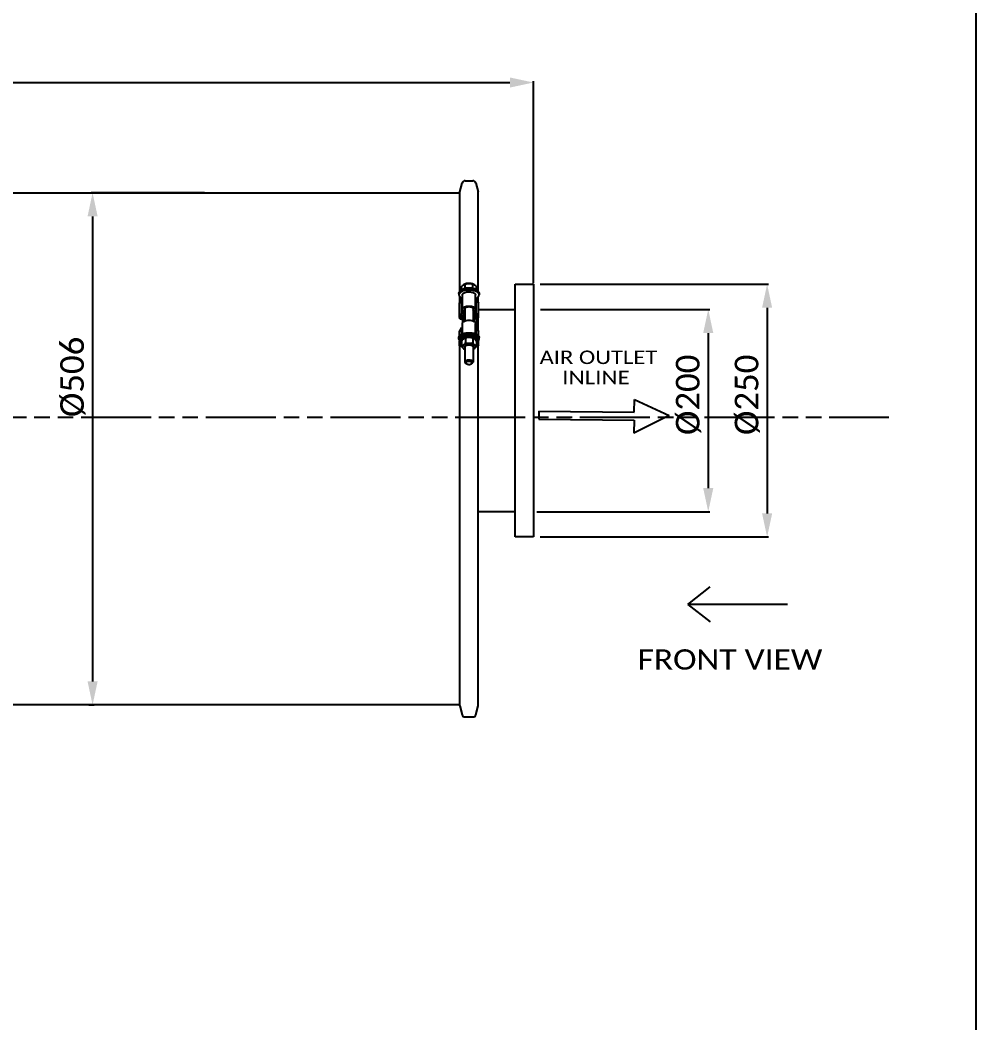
# Model space of a CAD drawing. Header units: millimetres. Extents: x 374 to 5899, y -2909 to 2000.
# Drawn here: x 4955 to 5899, y -1047 to -56 of the extents above; entities that cross this region are included whole.
import ezdxf
from ezdxf.enums import TextEntityAlignment as Align

# ---------------------------------------------------------------- set-up
doc = ezdxf.new("R2010")
doc.units = ezdxf.units.MM
doc.header["$LTSCALE"] = 154
doc.header["$PDMODE"] = 3
doc.header["$PDSIZE"] = 8
doc.linetypes.add('CENTER', pattern=[0.6, 0.375, -0.075, 0.075, -0.075])
doc.linetypes.add('PHANTOM', pattern=[0.8, 0.45, -0.05, 0.1, -0.05, 0.1, -0.05])
doc.layers.get('0').update_dxf_attribs({"linetype": 'CONTINUOUS'})
doc.layers.get('Defpoints').update_dxf_attribs({"linetype": 'CONTINUOUS'})
for name, color, linetype in [('00_BUW_DATUM', 7, 'CONTINUOUS'), ('02___PRT_ALL_AXES', 7, 'CONTINUOUS'), ('DEFAULT_1', 7, 'CENTER'), ('DEFAULT_3', 7, 'PHANTOM')]:
    doc.layers.add(name, color=color, linetype=linetype)
doc.styles.get("Standard").update_dxf_attribs({"font": 'calibri.ttf'})
doc.dimstyles.new('DIMSTYLE_1', dxfattribs={"dimtxt": 23.333333, "dimasz": 23.333333, "dimexe": 1.5, "dimexo": 1, "dimgap": 0.875, "dimtad": 1, "dimdsep": 46, "dimtxsty": 'Standard', "dimblk": '_FILLED', "dimblk1": '_FILLED', "dimblk2": '_FILLED', "dimcen": 0.09, "dimazin": 2, "dimtp": 0.01, "dimtm": 0.01, "dimtfac": 1, "dimtofl": 0, "dimtmove": 0, "dimatfit": 3, "dimldrblk": '_FILLED', "dimfxl": 1, "dimtolj": 1, "dimarcsym": 0})

# ---------------------------------------------------------------- blocks, each defined once
blk = doc.blocks.new('_FILLED')
at = {"color": 0, "linetype": 'ByBlock'}
blk.add_solid([(0, 0), (-1, 0.214), (-1, -0.214)], dxfattribs=at)
blk = doc.blocks.new('*D428')
at = {"color": 0, "linetype": 'Continuous', "lineweight": -2}
for p, q in [((5468.59, -317.45), (5694.27, -317.45)), ((5692.77, -340.78), (5692.77, -543.9)), ((5468.59, -567.24), (5694.27, -567.24))]:
    blk.add_line(p, q, dxfattribs=at)
at = {"layer": 'Defpoints', "color": 0}
for p in [(5467.59, -317.45), (5467.59, -567.24), (5692.77, -567.24)]:
    blk.add_point(p, dxfattribs=at)
at = {"color": 0, "linetype": 'ByBlock', "lineweight": -2, "xscale": 23.3333333333, "yscale": 23.3333333333, "zscale": 23.3333333333}
for p, rotation in [((5692.77, -317.45), 90), ((5692.77, -567.24), 270)]:
    blk.add_blockref('_FILLED', p, dxfattribs=dict(at, rotation=rotation))
at = {"color": 0, "insert": (5660.78, -426.79), "char_height": 23.333, "attachment_point": 2, "rotation": 90, "line_spacing_factor": 0.9}
blk.add_mtext('\\A1;%%c250', dxfattribs=at)
blk = doc.blocks.new('*D429')
at = {"color": 0, "linetype": 'Continuous', "lineweight": -2}
for p, q in [((5468.75, -342.39), (5636.1, -342.39)), ((5634.6, -365.72), (5634.6, -518.96)), ((5465.1, -542.3), (5636.1, -542.3))]:
    blk.add_line(p, q, dxfattribs=at)
at = {"layer": 'Defpoints', "color": 0}
for p in [(5467.75, -342.39), (5464.1, -542.3), (5634.6, -542.3)]:
    blk.add_point(p, dxfattribs=at)
at = {"color": 0, "linetype": 'ByBlock', "lineweight": -2, "xscale": 23.3333333333, "yscale": 23.3333333333, "zscale": 23.3333333333}
for p, rotation in [((5634.6, -342.39), 90), ((5634.6, -542.3), 270)]:
    blk.add_blockref('_FILLED', p, dxfattribs=dict(at, rotation=rotation))
at = {"color": 0, "insert": (5602.62, -426.79), "char_height": 23.333, "attachment_point": 2, "rotation": 90, "line_spacing_factor": 0.9}
blk.add_mtext('\\A1;%%c200', dxfattribs=at)
blk = doc.blocks.new('*D430')
at = {"color": 0, "linetype": 'Continuous', "lineweight": -2}
for p, q in [((4309.73, -275.53), (4309.73, -116.71)), ((4333.06, -118.21), (5438.59, -118.21)), ((5461.93, -316.45), (5461.93, -116.71))]:
    blk.add_line(p, q, dxfattribs=at)
at = {"layer": 'Defpoints', "color": 0}
for p in [(5461.93, -118.21), (4309.73, -276.53), (5461.93, -317.45)]:
    blk.add_point(p, dxfattribs=at)
at = {"color": 0, "linetype": 'ByBlock', "lineweight": -2, "xscale": 23.3333333333, "yscale": 23.3333333333, "zscale": 23.3333333333, "rotation": 180}
blk.add_blockref('_FILLED', (4309.73, -118.21), dxfattribs=at)
at = {"color": 0, "linetype": 'ByBlock', "lineweight": -2, "xscale": 23.3333333333, "yscale": 23.3333333333, "zscale": 23.3333333333}
blk.add_blockref('_FILLED', (5461.93, -118.21), dxfattribs=at)
at = {"color": 0, "insert": (4759.59, -86.23), "char_height": 23.333, "attachment_point": 2, "line_spacing_factor": 0.9}
blk.add_mtext('\\A1;1150', dxfattribs=at)
blk = doc.blocks.new('*D447')
at = {"color": 0, "linetype": 'Continuous', "lineweight": -2}
for p, q in [((5136.73, -227.2), (5024.8, -227.2)), ((5026.3, -250.53), (5026.3, -709.87)), ((5022.73, -733.2), (5027.8, -733.2))]:
    blk.add_line(p, q, dxfattribs=at)
at = {"layer": 'Defpoints', "color": 0}
for p in [(5137.73, -227.2), (5021.73, -733.2), (5026.3, -733.2)]:
    blk.add_point(p, dxfattribs=at)
at = {"color": 0, "linetype": 'ByBlock', "lineweight": -2, "xscale": 23.3333333333, "yscale": 23.3333333333, "zscale": 23.3333333333}
for p, rotation in [((5026.3, -227.2), 90), ((5026.3, -733.2), 270)]:
    blk.add_blockref('_FILLED', p, dxfattribs=dict(at, rotation=rotation))
at = {"color": 0, "insert": (4994.32, -409.07), "char_height": 23.3333, "attachment_point": 2, "rotation": 90, "line_spacing_factor": 0.9}
blk.add_mtext('\\A1;\\A1;%%C506', dxfattribs=at)
blk = doc.blocks.new('ARROW_4_BL1', base_point=(2420.27, 1439.83))
at = {"color": 7, "linetype": 'Continuous'}
for p, q in [((2450.2, 1443.72), (2450.35, 1456.5)), ((2450.35, 1456.5), (2484.68, 1440.65)), ((2355.96, 1444.85), (2355.86, 1437.06)), ((2355.86, 1437.06), (2450.1, 1435.94)), ((2355.96, 1444.85), (2450.2, 1443.72)), ((2484.68, 1440.65), (2449.95, 1423.16)), ((2450.1, 1435.94), (2449.95, 1423.16))]:
    blk.add_line(p, q, dxfattribs=at)

msp = doc.modelspace()

# ---------------------------------------------------------------- linework, layer by layer
at = {"linetype": 'Continuous'}
for p, q in [((5389.253, -324.478), (5389.253, -226.332)), ((5407.162, -324.478), (5407.162, -226.332)), ((5388.208, -326.585), (5388.208, -328.078)), ((5390.698, -323.112), (5390.698, -320.586)), ((5393.43, -317.549), (5392.748, -318.051)), ((5394.523, -321.35), (5394.523, -317.495)), ((5402.032, -321.383), (5402.032, -317.534)), ((5402.986, -317.549), (5403.673, -318.055)), ((5405.717, -323.118), (5405.717, -320.663)), ((5408.208, -326.585), (5408.208, -328.078)), ((5388.698, -336.208), (5391.161, -332.32)), ((5388.698, -350.26), (5388.698, -336.208)), ((5389.253, -335.331), (5389.253, -330.194)), ((5391.161, -346.372), (5391.161, -332.32)), ((5391.708, -342.13), (5391.708, -328.078)), ((5404.708, -342.13), (5404.708, -328.078)), ((5405.255, -346.372), (5405.255, -332.32)), ((5405.255, -332.32), (5407.718, -336.208)), ((5407.162, -335.331), (5407.162, -330.185)), ((5407.718, -350.26), (5407.718, -336.208)), ((5388.698, -350.26), (5391.161, -346.372)), ((5394.208, -341.162), (5394.208, -353.738)), ((5402.208, -341.162), (5402.208, -353.738)), ((5405.255, -346.372), (5407.718, -350.26)), ((5390.618, -350.532), (5388.698, -350.26)), ((5389.253, -351.828), (5389.253, -350.339)), ((5389.253, -351.828), (5389.984, -350.442)), ((5389.253, -351.828), (5390.708, -352.003)), ((5392.208, -348.022), (5390.618, -350.532)), ((5390.708, -352.003), (5392.208, -349.161)), ((5391.708, -366.612), (5391.708, -356.182)), ((5405.708, -352.003), (5403.494, -347.809)), ((5405.798, -350.532), (5403.516, -346.931)), ((5404.708, -366.612), (5404.708, -356.182)), ((5405.708, -352.003), (5407.162, -351.828)), ((5405.708, -352.003), (5405.708, -361.139)), ((5407.718, -350.26), (5405.798, -350.532)), ((5407.162, -351.828), (5406.431, -350.442)), ((5407.162, -363.434), (5407.162, -350.339)), ((5388.698, -364.311), (5391.161, -360.423)), ((5388.698, -368.785), (5388.698, -364.311)), ((5391.161, -366.842), (5391.161, -360.423)), ((5405.255, -366.842), (5405.255, -360.423)), ((5405.255, -360.423), (5407.718, -364.311)), ((5407.718, -368.785), (5407.718, -364.311)), ((5388.208, -371.726), (5388.208, -370.233)), ((5388.698, -378.363), (5388.698, -373.174)), ((5388.698, -378.363), (5390.702, -375.199)), ((5389.708, -373.307), (5389.708, -371.726)), ((5405.713, -375.199), (5407.718, -378.363)), ((5406.708, -373.307), (5406.708, -371.726)), ((5407.718, -378.363), (5407.718, -373.174)), ((5408.208, -371.726), (5408.208, -370.233)), ((5390.618, -378.636), (5388.698, -378.363)), ((5389.253, -734.067), (5389.253, -378.442)), ((5394.208, -379.279), (5394.208, -394.385)), ((5402.208, -379.279), (5402.208, -394.385)), ((5405.798, -378.636), (5405.711, -378.499)), ((5407.718, -378.363), (5405.798, -378.636)), ((5407.162, -734.067), (5407.162, -378.442)), ((5395.691, -396.044), (5394.853, -395.426)), ((5400.724, -396.044), (5401.563, -395.426)), ((5614.388, -633.927), (5636.422, -616.615)), ((5712.755, -633.927), (5614.388, -633.927)), ((5614.388, -633.927), (5636.422, -651.24))]:
    msp.add_line(p, q, dxfattribs=at)
msp.add_lwpolyline([(2989.56, -27.027), (5899.099, -27.027), (5899.099, -2909.27), (2989.56, -2909.27)], close=True)
for centre, radius, start, end in [((5396.209, -330.617), 14.32, 66.004318, 67.249807), ((5394.164, -351.413), 4.846, 101.411034, 105.770547), ((5390.286, -340.797), 6.668, 293.070288, 296.136587), ((5394.289, -352.023), 5.469, 97.871835, 101.435455), ((5394.365, -352.59), 6.04, 91.499362, 97.848469), ((5402.05, -352.59), 6.04, 82.151534, 88.500639), ((5402.126, -352.023), 5.469, 78.564541, 82.128169), ((5406.186, -340.673), 6.804, 243.894101, 246.899024), ((5402.251, -351.413), 4.846, 74.229456, 78.588962)]:
    msp.add_arc(centre, radius, start, end, dxfattribs=at)
for points, knots in [([(5393.429, -317.549), (5393.868, -317.225), (5394.981, -316.715), (5396.855, -316.325), (5398.906, -316.268), (5400.285, -316.47), (5400.943, -316.642)], [0, 0, 0, 0, 0.210906, 0.4645934, 0.7372109, 1, 1, 1, 1]), ([(5394.523, -317.495), (5395.088, -317.25), (5396.257, -316.825), (5398.119, -316.55), (5399.993, -316.766), (5401.176, -317.171), (5401.747, -317.41)], [0, 0, 0, 0, 0.2478816, 0.499014, 0.7507776, 1, 1, 1, 1]), ([(5400.943, -316.642), (5401.331, -316.744), (5402.044, -316.982), (5402.707, -317.343), (5402.986, -317.549)], [0, 0, 0, 0, 0.5368475, 1, 1, 1, 1]), ([(5388.208, -326.585), (5388.208, -326.324), (5388.305, -325.778), (5388.719, -325.01), (5389.378, -324.296), (5390.259, -323.649), (5391.342, -323.079), (5393.08, -322.418), (5394.508, -322.115), (5395.498, -321.982)], [0, 0, 0, 0, 0.0846874, 0.1762723, 0.2796784, 0.3973517, 0.5297224, 0.6757892, 1, 1, 1, 1]), ([(5395.498, -323.475), (5394.508, -323.608), (5393.08, -323.911), (5391.342, -324.572), (5390.259, -325.142), (5389.377, -325.789), (5388.719, -326.503), (5388.305, -327.271), (5388.208, -327.817), (5388.208, -328.078)], [0, 0, 0, 0, 0.3242127, 0.4702797, 0.6026501, 0.7203235, 0.8237289, 0.9153129, 1, 1, 1, 1]), ([(5390.106, -323.774), (5390.339, -323.423), (5390.826, -322.947), (5391.601, -322.43), (5392.583, -321.921), (5394.022, -321.42), (5395.253, -321.179), (5395.904, -321.091)], [0, 0, 0, 0, 0.1930183, 0.3049071, 0.4270148, 0.6989126, 1, 1, 1, 1]), ([(5390.698, -320.586), (5391.002, -320.078), (5391.596, -319.163), (5392.345, -318.348), (5392.748, -318.051)], [0, 0, 0, 0, 0.5417625, 1, 1, 1, 1]), ([(5391.708, -328.078), (5391.708, -327.921), (5391.761, -327.595), (5391.991, -327.131), (5392.359, -326.695), (5393.058, -326.13), (5394.233, -325.562), (5395.898, -325.125), (5397.76, -324.932), (5399.659, -325.002), (5401.434, -325.328), (5402.525, -325.73), (5403.003, -325.98)], [0, 0, 0, 0, 0.0370091, 0.0766328, 0.1208232, 0.1706601, 0.2878293, 0.4253731, 0.5754251, 0.7279482, 0.8725169, 1, 1, 1, 1]), ([(5392.748, -318.051), (5392.806, -318.008), (5393.029, -317.854), (5393.272, -317.728), (5393.457, -317.657)], [0, 0, 0, 0, 0.267621, 1, 1, 1, 1]), ([(5393.457, -317.657), (5393.547, -317.622), (5393.891, -317.511), (5394.259, -317.481), (5394.523, -317.495)], [0, 0, 0, 0, 0.2664216, 1, 1, 1, 1]), ([(5395.498, -321.982), (5396.512, -321.845), (5398.556, -321.732), (5401.525, -321.996), (5403.834, -322.573), (5405.428, -323.249), (5406.119, -323.649), (5406.43, -323.863)], [0, 0, 0, 0, 0.2716947, 0.5410879, 0.7888431, 0.8997065, 1, 1, 1, 1]), ([(5407.833, -326.782), (5407.643, -326.458), (5407.105, -325.828), (5406.028, -325.049), (5404.664, -324.387), (5403.061, -323.862), (5401.277, -323.495), (5399.377, -323.298), (5397.434, -323.28), (5396.137, -323.389), (5395.498, -323.475)], [0, 0, 0, 0, 0.0846951, 0.1837381, 0.2976708, 0.4249593, 0.562745, 0.7073281, 0.8545278, 1, 1, 1, 1]), ([(5395.904, -321.091), (5396.979, -320.947), (5398.611, -320.886), (5400.737, -321.097), (5402.236, -321.397), (5403.588, -321.825), (5404.748, -322.37), (5405.676, -323.011), (5406.151, -323.53), (5406.325, -323.799)], [0, 0, 0, 0, 0.290594, 0.4345143, 0.5719904, 0.6994309, 0.8140124, 0.9141164, 1, 1, 1, 1]), ([(5402.032, -317.534), (5402.107, -317.53), (5402.416, -317.528), (5402.727, -317.586), (5402.949, -317.664)], [0, 0, 0, 0, 0.2396932, 1, 1, 1, 1]), ([(5402.949, -317.664), (5403.01, -317.685), (5403.265, -317.787), (5403.504, -317.93), (5403.673, -318.055)], [0, 0, 0, 0, 0.2326434, 1, 1, 1, 1]), ([(5403.003, -325.98), (5403.257, -326.112), (5403.715, -326.394), (5404.269, -326.906), (5404.623, -327.471), (5404.708, -327.883), (5404.708, -328.078)], [0, 0, 0, 0, 0.3034568, 0.5663154, 0.7938675, 1, 1, 1, 1]), ([(5403.673, -318.055), (5404.079, -318.355), (5404.83, -319.196), (5405.416, -320.138), (5405.717, -320.663)], [0, 0, 0, 0, 0.454137, 1, 1, 1, 1]), ([(5406.43, -323.863), (5406.582, -323.968), (5407.117, -324.37), (5407.587, -324.871), (5407.833, -325.289)], [0, 0, 0, 0, 0.2760269, 1, 1, 1, 1]), ([(5407.833, -325.289), (5407.952, -325.49), (5408.14, -325.909), (5408.208, -326.365), (5408.208, -326.585)], [0, 0, 0, 0, 0.51451, 1, 1, 1, 1]), ([(5408.208, -328.078), (5408.208, -327.858), (5408.14, -327.402), (5407.952, -326.983), (5407.833, -326.782)], [0, 0, 0, 0, 0.48549, 1, 1, 1, 1]), ([(5388.208, -328.078), (5388.208, -328.251), (5388.248, -328.603), (5388.495, -329.315), (5389.132, -330.174), (5390.267, -331.044), (5391.188, -331.499), (5391.698, -331.708)], [0, 0, 0, 0, 0.0974471, 0.1985666, 0.4227743, 0.6888576, 1, 1, 1, 1]), ([(5391.161, -332.32), (5391.209, -332.304), (5391.396, -332.238), (5391.58, -332.163), (5391.713, -332.101)], [0, 0, 0, 0, 0.2581175, 1, 1, 1, 1]), ([(5404.703, -332.101), (5404.746, -332.121), (5404.927, -332.202), (5405.112, -332.272), (5405.255, -332.32)], [0, 0, 0, 0, 0.2416951, 1, 1, 1, 1]), ([(5404.72, -331.707), (5405.229, -331.498), (5406.15, -331.043), (5407.284, -330.174), (5407.92, -329.315), (5408.167, -328.603), (5408.208, -328.251), (5408.208, -328.078)], [0, 0, 0, 0, 0.3111218, 0.577195, 0.8014105, 0.9025407, 1, 1, 1, 1]), ([(5391.161, -346.372), (5391.432, -346.281), (5391.924, -346.077), (5392.536, -345.667), (5392.943, -345.187), (5393.047, -344.81), (5393.047, -344.637)], [0, 0, 0, 0, 0.3166656, 0.5859094, 0.8085589, 1, 1, 1, 1]), ([(5391.708, -342.13), (5391.708, -341.923), (5391.804, -341.483), (5392.203, -340.888), (5392.823, -340.354), (5393.638, -339.892), (5394.622, -339.513), (5396.15, -339.13), (5398.208, -338.947), (5400.265, -339.13), (5401.793, -339.513), (5402.777, -339.892), (5403.593, -340.354), (5404.212, -340.888), (5404.611, -341.483), (5404.708, -341.923), (5404.708, -342.13)], [0, 0, 0, 0, 0.0398536, 0.0843029, 0.1361823, 0.1964037, 0.2645124, 0.3391708, 0.5, 0.6608292, 0.7354876, 0.8035963, 0.8638177, 0.9156971, 0.9601464, 1, 1, 1, 1]), ([(5392.504, -343.621), (5392.27, -343.416), (5391.964, -343.069), (5391.744, -342.529), (5391.708, -342.26), (5391.708, -342.13)], [0, 0, 0, 0, 0.5383232, 0.7747948, 1, 1, 1, 1]), ([(5392.202, -346.995), (5392.25, -346.971), (5392.459, -346.873), (5392.678, -346.797), (5392.847, -346.749)], [0, 0, 0, 0, 0.2359621, 1, 1, 1, 1]), ([(5393.047, -344.637), (5393.047, -344.548), (5393.023, -344.365), (5392.873, -343.997), (5392.664, -343.761), (5392.504, -343.621)], [0, 0, 0, 0, 0.2251978, 0.4616682, 1, 1, 1, 1]), ([(5394.212, -346.153), (5394.142, -346.212), (5393.834, -346.453), (5393.493, -346.65), (5393.223, -346.783)], [0, 0, 0, 0, 0.2325916, 1, 1, 1, 1]), ([(5394.192, -341.158), (5394.048, -341.294), (5393.807, -341.586), (5393.708, -341.959), (5393.708, -342.13)], [0, 0, 0, 0, 0.5363158, 1, 1, 1, 1]), ([(5393.708, -342.13), (5393.708, -342.303), (5393.809, -342.678), (5394.053, -342.971), (5394.199, -343.108)], [0, 0, 0, 0, 0.4632404, 1, 1, 1, 1]), ([(5402.223, -341.158), (5402.016, -340.962), (5401.482, -340.615), (5400.53, -340.256), (5399.412, -340.029), (5398.208, -339.951), (5397.003, -340.029), (5395.885, -340.256), (5394.933, -340.615), (5394.4, -340.962), (5394.192, -341.158)], [0, 0, 0, 0, 0.1003071, 0.2205351, 0.3561369, 0.5, 0.6438631, 0.7794649, 0.8996929, 1, 1, 1, 1]), ([(5403.192, -346.783), (5403.098, -346.737), (5402.751, -346.555), (5402.422, -346.338), (5402.204, -346.153)], [0, 0, 0, 0, 0.2677567, 1, 1, 1, 1]), ([(5402.216, -343.108), (5402.362, -342.971), (5402.606, -342.678), (5402.708, -342.303), (5402.708, -342.13)], [0, 0, 0, 0, 0.5367596, 1, 1, 1, 1]), ([(5402.708, -342.13), (5402.708, -341.959), (5402.608, -341.586), (5402.367, -341.294), (5402.223, -341.158)], [0, 0, 0, 0, 0.4636842, 1, 1, 1, 1]), ([(5403.911, -343.621), (5403.751, -343.761), (5403.543, -343.997), (5403.393, -344.365), (5403.368, -344.548), (5403.368, -344.637)], [0, 0, 0, 0, 0.5383318, 0.7748022, 1, 1, 1, 1]), ([(5403.368, -344.637), (5403.368, -344.81), (5403.472, -345.187), (5403.879, -345.667), (5404.491, -346.077), (5404.983, -346.281), (5405.255, -346.372)], [0, 0, 0, 0, 0.1914411, 0.4140906, 0.6833344, 1, 1, 1, 1]), ([(5404.708, -342.13), (5404.708, -342.26), (5404.672, -342.529), (5404.452, -343.069), (5404.146, -343.416), (5403.911, -343.621)], [0, 0, 0, 0, 0.2252052, 0.4616768, 1, 1, 1, 1]), ([(5391.708, -356.181), (5391.708, -355.975), (5391.804, -355.535), (5392.203, -354.94), (5392.823, -354.406), (5393.638, -353.943), (5394.622, -353.565), (5396.15, -353.182), (5398.208, -352.999), (5400.265, -353.182), (5401.793, -353.565), (5402.777, -353.943), (5403.593, -354.406), (5404.212, -354.94), (5404.611, -355.535), (5404.708, -355.975), (5404.708, -356.181)], [0, 0, 0, 0, 0.0398536, 0.0843029, 0.1361823, 0.1964037, 0.2645124, 0.3391708, 0.5, 0.6608292, 0.7354876, 0.8035963, 0.8638177, 0.9156971, 0.9601464, 1, 1, 1, 1]), ([(5393.204, -347.537), (5393.172, -347.556), (5393.063, -347.628), (5392.966, -347.725), (5392.922, -347.809)], [0, 0, 0, 0, 0.2835523, 1, 1, 1, 1]), ([(5403.494, -347.809), (5403.48, -347.783), (5403.407, -347.673), (5403.3, -347.589), (5403.212, -347.537)], [0, 0, 0, 0, 0.2203532, 1, 1, 1, 1]), ([(5388.208, -370.233), (5388.208, -370.076), (5388.241, -369.756), (5388.444, -369.11), (5388.97, -368.322), (5389.923, -367.502), (5391.177, -366.79), (5392.692, -366.208), (5394.411, -365.776), (5396.273, -365.511), (5397.557, -365.451), (5398.208, -365.451)], [0, 0, 0, 0, 0.039396, 0.0800404, 0.168867, 0.2725445, 0.392893, 0.5290052, 0.6782071, 0.8366964, 1, 1, 1, 1]), ([(5391.161, -360.423), (5391.209, -360.407), (5391.396, -360.342), (5391.58, -360.267), (5391.713, -360.204)], [0, 0, 0, 0, 0.2581175, 1, 1, 1, 1]), ([(5398.208, -365.451), (5398.859, -365.451), (5400.142, -365.511), (5402.004, -365.776), (5403.724, -366.208), (5405.238, -366.79), (5406.493, -367.502), (5407.445, -368.322), (5407.971, -369.11), (5408.174, -369.756), (5408.208, -370.076), (5408.208, -370.233)], [0, 0, 0, 0, 0.1633036, 0.3217929, 0.4709948, 0.607107, 0.7274555, 0.831133, 0.9199596, 0.960604, 1, 1, 1, 1]), ([(5404.703, -360.204), (5404.746, -360.225), (5404.927, -360.306), (5405.112, -360.376), (5405.255, -360.423)], [0, 0, 0, 0, 0.2416951, 1, 1, 1, 1]), ([(5398.208, -366.944), (5397.557, -366.944), (5396.273, -367.004), (5394.411, -367.269), (5392.692, -367.701), (5391.177, -368.283), (5389.923, -368.995), (5388.97, -369.815), (5388.444, -370.603), (5388.241, -371.249), (5388.208, -371.569), (5388.208, -371.726)], [0, 0, 0, 0, 0.1633036, 0.3217929, 0.4709948, 0.607107, 0.7274555, 0.831133, 0.9199596, 0.960604, 1, 1, 1, 1]), ([(5388.208, -371.726), (5388.208, -371.978), (5388.297, -372.503), (5388.682, -373.246), (5389.297, -373.939), (5389.814, -374.336), (5390.101, -374.526)], [0, 0, 0, 0, 0.2148908, 0.4461594, 0.7057781, 1, 1, 1, 1]), ([(5389.708, -371.726), (5389.708, -371.593), (5389.736, -371.321), (5389.909, -370.772), (5390.356, -370.102), (5391.165, -369.405), (5392.232, -368.799), (5393.519, -368.305), (5394.981, -367.938), (5396.563, -367.712), (5397.654, -367.661), (5398.208, -367.661)], [0, 0, 0, 0, 0.039396, 0.0800404, 0.168867, 0.2725445, 0.392893, 0.5290052, 0.6782071, 0.8366964, 1, 1, 1, 1]), ([(5398.208, -369.242), (5397.654, -369.242), (5396.563, -369.293), (5394.981, -369.519), (5393.519, -369.886), (5392.232, -370.38), (5391.165, -370.985), (5390.356, -371.682), (5389.909, -372.353), (5389.736, -372.902), (5389.708, -373.174), (5389.708, -373.307)], [0, 0, 0, 0, 0.1633036, 0.3217929, 0.4709948, 0.607107, 0.7274555, 0.831133, 0.9199596, 0.960604, 1, 1, 1, 1]), ([(5389.708, -373.307), (5389.708, -373.473), (5389.752, -373.813), (5389.947, -374.307), (5390.264, -374.781), (5390.538, -375.066), (5390.691, -375.205)], [0, 0, 0, 0, 0.2258431, 0.4623995, 0.7184531, 1, 1, 1, 1]), ([(5408.208, -371.726), (5408.208, -371.569), (5408.174, -371.249), (5407.971, -370.603), (5407.445, -369.815), (5406.493, -368.995), (5405.238, -368.283), (5403.724, -367.701), (5402.004, -367.269), (5400.142, -367.004), (5398.859, -366.944), (5398.208, -366.944)], [0, 0, 0, 0, 0.039396, 0.0800404, 0.168867, 0.2725445, 0.392893, 0.5290052, 0.6782071, 0.8366964, 1, 1, 1, 1]), ([(5398.208, -367.661), (5398.761, -367.661), (5399.852, -367.712), (5401.435, -367.938), (5402.896, -368.305), (5404.183, -368.799), (5405.25, -369.405), (5406.06, -370.102), (5406.506, -370.772), (5406.679, -371.321), (5406.708, -371.593), (5406.708, -371.726)], [0, 0, 0, 0, 0.1633036, 0.3217929, 0.4709948, 0.607107, 0.7274555, 0.831133, 0.9199596, 0.960604, 1, 1, 1, 1]), ([(5406.708, -373.307), (5406.708, -373.174), (5406.679, -372.902), (5406.506, -372.353), (5406.06, -371.682), (5405.25, -370.985), (5404.183, -370.38), (5402.896, -369.886), (5401.435, -369.519), (5399.852, -369.293), (5398.761, -369.242), (5398.208, -369.242)], [0, 0, 0, 0, 0.039396, 0.0800404, 0.168867, 0.2725445, 0.392893, 0.5290052, 0.6782071, 0.8366964, 1, 1, 1, 1]), ([(5405.724, -375.205), (5405.877, -375.066), (5406.152, -374.781), (5406.469, -374.307), (5406.663, -373.813), (5406.708, -373.473), (5406.708, -373.307)], [0, 0, 0, 0, 0.2815469, 0.5376004, 0.7741568, 1, 1, 1, 1]), ([(5406.314, -374.526), (5406.602, -374.336), (5407.119, -373.939), (5407.733, -373.246), (5408.118, -372.503), (5408.208, -371.978), (5408.208, -371.726)], [0, 0, 0, 0, 0.2942218, 0.5538405, 0.7851092, 1, 1, 1, 1]), ([(5394.208, -379.279), (5394.212, -379.258), (5394.219, -379.216), (5394.231, -379.152), (5394.241, -379.099), (5394.249, -379.057), (5394.255, -379.025), (5394.26, -378.999), (5394.264, -378.977), (5394.266, -378.964), (5394.268, -378.954), (5394.27, -378.947), (5394.27, -378.942), (5394.271, -378.94), (5394.273, -378.937), (5394.274, -378.934), (5394.279, -378.926), (5394.285, -378.915), (5394.294, -378.899), (5394.303, -378.884), (5394.315, -378.864), (5394.335, -378.828), (5394.365, -378.776), (5394.394, -378.725), (5394.415, -378.689), (5394.426, -378.669), (5394.435, -378.653), (5394.444, -378.638), (5394.45, -378.626), (5394.455, -378.619), (5394.457, -378.616), (5394.458, -378.613), (5394.46, -378.611), (5394.465, -378.606), (5394.47, -378.6), (5394.48, -378.591), (5394.492, -378.579), (5394.511, -378.56), (5394.535, -378.536), (5394.564, -378.507), (5394.592, -378.478), (5394.621, -378.449), (5394.65, -378.421), (5394.679, -378.392), (5394.702, -378.368), (5394.722, -378.349), (5394.734, -378.337), (5394.743, -378.327), (5394.75, -378.32), (5394.756, -378.314), (5394.76, -378.31), (5394.763, -378.307), (5394.764, -378.305), (5394.767, -378.304), (5394.77, -378.302), (5394.776, -378.298), (5394.784, -378.292), (5394.794, -378.286), (5394.807, -378.277), (5394.823, -378.267), (5394.849, -378.249), (5394.881, -378.228), (5394.92, -378.202), (5394.959, -378.176), (5394.998, -378.15), (5395.037, -378.124), (5395.076, -378.098), (5395.108, -378.077), (5395.134, -378.059), (5395.15, -378.049), (5395.163, -378.04), (5395.172, -378.035), (5395.177, -378.031), (5395.181, -378.029), (5395.185, -378.027), (5395.19, -378.025), (5395.202, -378.019), (5395.22, -378.011), (5395.243, -378), (5395.267, -377.989), (5395.299, -377.974), (5395.355, -377.948), (5395.435, -377.911), (5395.515, -377.874), (5395.571, -377.848), (5395.603, -377.833), (5395.627, -377.822), (5395.65, -377.811), (5395.668, -377.803), (5395.68, -377.797), (5395.685, -377.795), (5395.689, -377.793), (5395.694, -377.791), (5395.702, -377.789), (5395.714, -377.785), (5395.732, -377.779), (5395.756, -377.772), (5395.793, -377.76), (5395.84, -377.745), (5395.895, -377.727), (5395.97, -377.703), (5396.101, -377.661), (5396.212, -377.625), (5396.287, -377.601)], [0, 0, 0, 0, 0.03125, 0.0625, 0.09375, 0.109375, 0.125, 0.140625, 0.1484375, 0.15625, 0.1601562, 0.1640625, 0.1660156, 0.1669922, 0.1679688, 0.1699219, 0.171875, 0.1796875, 0.1875, 0.1953125, 0.203125, 0.21875, 0.25, 0.28125, 0.296875, 0.3046875, 0.3125, 0.3203125, 0.328125, 0.3300781, 0.3320312, 0.3330078, 0.3339844, 0.3359375, 0.3398438, 0.34375, 0.3515625, 0.359375, 0.375, 0.390625, 0.40625, 0.421875, 0.4375, 0.453125, 0.46875, 0.4765625, 0.484375, 0.4882812, 0.4921875, 0.4960938, 0.4980469, 0.4990234, 0.5, 0.5009766, 0.5019531, 0.5039062, 0.5078125, 0.5117188, 0.515625, 0.5234375, 0.53125, 0.546875, 0.5625, 0.578125, 0.59375, 0.609375, 0.625, 0.640625, 0.6484375, 0.65625, 0.6601562, 0.6640625, 0.6660156, 0.6669922, 0.6679688, 0.6699219, 0.671875, 0.6796875, 0.6875, 0.6953125, 0.703125, 0.71875, 0.75, 0.78125, 0.796875, 0.8046875, 0.8125, 0.8203125, 0.828125, 0.8300781, 0.8320312, 0.8330078, 0.8339844, 0.8359375, 0.8398438, 0.84375, 0.8515625, 0.859375, 0.875, 0.890625, 0.90625, 0.9375, 1, 1, 1, 1]), ([(5396.287, -377.601), (5396.366, -377.585), (5396.485, -377.562), (5396.642, -377.53), (5396.741, -377.51), (5396.82, -377.494), (5396.879, -377.482), (5396.939, -377.47), (5396.988, -377.46), (5397.02, -377.454), (5397.035, -377.451), (5397.045, -377.449), (5397.058, -377.448), (5397.074, -377.446), (5397.095, -377.444), (5397.121, -377.442), (5397.152, -377.439), (5397.194, -377.435), (5397.268, -377.428), (5397.373, -377.418), (5397.499, -377.407), (5397.625, -377.395), (5397.72, -377.386), (5397.783, -377.38), (5397.809, -377.378), (5397.83, -377.376), (5397.851, -377.374), (5397.879, -377.374), (5397.911, -377.374), (5397.955, -377.375), (5398.009, -377.375), (5398.075, -377.375), (5398.162, -377.376), (5398.271, -377.377), (5398.379, -377.378), (5398.466, -377.378), (5398.532, -377.379), (5398.586, -377.379), (5398.63, -377.38), (5398.662, -377.38), (5398.69, -377.38), (5398.71, -377.383), (5398.731, -377.385), (5398.757, -377.388), (5398.82, -377.394), (5398.914, -377.405), (5399.039, -377.418), (5399.165, -377.432), (5399.269, -377.443), (5399.342, -377.451), (5399.384, -377.456), (5399.415, -377.459), (5399.441, -377.462), (5399.462, -377.464), (5399.478, -377.466), (5399.491, -377.467), (5399.501, -377.47), (5399.515, -377.473), (5399.547, -377.48), (5399.596, -377.49), (5399.654, -377.503), (5399.712, -377.516), (5399.79, -377.533), (5399.888, -377.554), (5399.985, -377.576), (5400.063, -377.593), (5400.112, -377.603), (5400.151, -377.612), (5400.18, -377.618), (5400.204, -377.624), (5400.221, -377.627), (5400.231, -377.63), (5400.238, -377.631), (5400.245, -377.633), (5400.253, -377.636), (5400.269, -377.642), (5400.291, -377.65), (5400.317, -377.659), (5400.352, -377.671), (5400.396, -377.687), (5400.466, -377.712), (5400.553, -377.743), (5400.641, -377.774), (5400.711, -377.798), (5400.763, -377.817), (5400.816, -377.836), (5400.855, -377.849), (5400.881, -377.859), (5400.892, -377.863), (5400.901, -377.866), (5400.91, -377.869), (5400.919, -377.874), (5400.929, -377.879), (5400.944, -377.887), (5400.961, -377.897), (5400.983, -377.908), (5401.011, -377.923), (5401.047, -377.942), (5401.089, -377.965), (5401.146, -377.996), (5401.217, -378.034), (5401.288, -378.073), (5401.345, -378.103), (5401.381, -378.122), (5401.409, -378.138), (5401.427, -378.147), (5401.439, -378.154), (5401.447, -378.158), (5401.452, -378.161), (5401.457, -378.164), (5401.462, -378.168), (5401.472, -378.176), (5401.485, -378.187), (5401.501, -378.2), (5401.517, -378.214), (5401.538, -378.232), (5401.565, -378.254), (5401.607, -378.289), (5401.66, -378.334), (5401.714, -378.378), (5401.756, -378.414), (5401.783, -378.436), (5401.804, -378.454), (5401.82, -378.467), (5401.836, -378.48), (5401.849, -378.491), (5401.859, -378.499), (5401.864, -378.504), (5401.867, -378.507), (5401.869, -378.511), (5401.873, -378.516), (5401.879, -378.525), (5401.887, -378.537), (5401.9, -378.557), (5401.917, -378.582), (5401.944, -378.621), (5401.977, -378.671), (5402.011, -378.72), (5402.037, -378.76), (5402.058, -378.79), (5402.074, -378.815), (5402.088, -378.834), (5402.098, -378.849), (5402.106, -378.862), (5402.113, -378.872), (5402.118, -378.879), (5402.122, -378.885), (5402.123, -378.89), (5402.124, -378.895), (5402.125, -378.902), (5402.129, -378.917), (5402.134, -378.94), (5402.141, -378.971), (5402.147, -379.002), (5402.156, -379.043), (5402.167, -379.094), (5402.181, -379.156), (5402.194, -379.218), (5402.203, -379.259), (5402.208, -379.279)], [0, 0, 0, 0, 0.03125, 0.046875, 0.0625, 0.0703125, 0.078125, 0.0859375, 0.09375, 0.0976562, 0.0986328, 0.0996094, 0.1015625, 0.1035156, 0.1054688, 0.109375, 0.1132812, 0.1171875, 0.125, 0.140625, 0.15625, 0.171875, 0.1875, 0.1914062, 0.1953125, 0.1972656, 0.1992188, 0.203125, 0.2070312, 0.2109375, 0.21875, 0.2265625, 0.234375, 0.25, 0.265625, 0.2734375, 0.28125, 0.2890625, 0.2929688, 0.296875, 0.3007812, 0.3027344, 0.3046875, 0.3085938, 0.3125, 0.328125, 0.34375, 0.359375, 0.375, 0.3828125, 0.3867188, 0.390625, 0.3945312, 0.3964844, 0.3984375, 0.4003906, 0.4013672, 0.4023438, 0.40625, 0.4140625, 0.421875, 0.4296875, 0.4375, 0.453125, 0.46875, 0.4765625, 0.484375, 0.4882812, 0.4921875, 0.4960938, 0.4980469, 0.4990234, 0.5, 0.5009766, 0.5019531, 0.5039062, 0.5078125, 0.5117188, 0.515625, 0.5234375, 0.53125, 0.546875, 0.5625, 0.5703125, 0.578125, 0.5859375, 0.59375, 0.5957031, 0.5976562, 0.5986328, 0.5996094, 0.6015625, 0.6035156, 0.6054688, 0.609375, 0.6132812, 0.6171875, 0.625, 0.6328125, 0.640625, 0.65625, 0.671875, 0.6796875, 0.6875, 0.6914062, 0.6953125, 0.6972656, 0.6982422, 0.6992188, 0.7001953, 0.7011719, 0.703125, 0.7070312, 0.7109375, 0.7148438, 0.71875, 0.7265625, 0.734375, 0.75, 0.765625, 0.7734375, 0.78125, 0.7851562, 0.7890625, 0.7929688, 0.796875, 0.7988281, 0.7998047, 0.8007812, 0.8017578, 0.8027344, 0.8046875, 0.8085938, 0.8125, 0.8203125, 0.828125, 0.84375, 0.859375, 0.8671875, 0.875, 0.8828125, 0.8867188, 0.890625, 0.8945312, 0.8964844, 0.8984375, 0.9003906, 0.9013672, 0.9023438, 0.9042969, 0.90625, 0.9140625, 0.921875, 0.9296875, 0.9375, 0.953125, 0.96875, 0.984375, 1, 1, 1, 1]), ([(5400.128, -392.707), (5399.482, -392.538), (5398.464, -392.43), (5397.133, -392.521), (5396.195, -392.708), (5395.384, -393.001), (5394.748, -393.384), (5394.32, -393.843), (5394.208, -394.216), (5394.208, -394.385)], [0, 0, 0, 0, 0.2984263, 0.4510757, 0.5954592, 0.7248528, 0.834691, 0.9243518, 1, 1, 1, 1]), ([(5394.208, -394.385), (5394.208, -394.574), (5394.352, -394.996), (5394.667, -395.29), (5394.853, -395.426)], [0, 0, 0, 0, 0.4505118, 1, 1, 1, 1]), ([(5399.648, -394.005), (5399.026, -393.842), (5398.047, -393.774), (5396.822, -393.962), (5396.044, -394.235), (5395.471, -394.61), (5395.206, -395.04), (5395.204, -395.383), (5395.326, -395.724), (5395.534, -395.928), (5395.691, -396.044)], [0, 0, 0, 0, 0.3228413, 0.4816264, 0.6212631, 0.733758, 0.8207735, 0.8604809, 0.9018946, 1, 1, 1, 1]), ([(5395.691, -396.044), (5395.762, -396.096), (5396.095, -396.308), (5396.471, -396.444), (5396.767, -396.522)], [0, 0, 0, 0, 0.2221579, 1, 1, 1, 1]), ([(5396.767, -396.522), (5397.113, -396.612), (5397.84, -396.719), (5398.92, -396.689), (5399.907, -396.483), (5400.493, -396.214), (5400.724, -396.044)], [0, 0, 0, 0, 0.2628041, 0.5354157, 0.7890989, 1, 1, 1, 1]), ([(5400.724, -396.044), (5400.827, -395.968), (5401.006, -395.808), (5401.184, -395.515), (5401.228, -395.199), (5401.127, -394.889), (5400.901, -394.609), (5400.425, -394.256), (5399.973, -394.09), (5399.648, -394.005)], [0, 0, 0, 0, 0.1247736, 0.2311395, 0.3274626, 0.4264613, 0.5395861, 0.6728444, 1, 1, 1, 1]), ([(5402.208, -394.385), (5402.208, -394.21), (5402.104, -393.879), (5401.771, -393.489), (5401.143, -393.034), (5400.552, -392.818), (5400.128, -392.707)], [0, 0, 0, 0, 0.1851685, 0.3470291, 0.5369378, 1, 1, 1, 1]), ([(5401.563, -395.426), (5401.748, -395.29), (5402.063, -394.996), (5402.208, -394.574), (5402.208, -394.385)], [0, 0, 0, 0, 0.5494894, 1, 1, 1, 1])]:
    msp.add_open_spline(points, degree=3, knots=knots, dxfattribs=at)
at = {"layer": '00_BUW_DATUM', "linetype": 'Continuous'}
for p, q in [((5390.704, -373.735), (5390.704, -378.688)), ((5394.604, -370.668), (5394.604, -375.621)), ((5402.108, -370.75), (5402.108, -375.703)), ((5405.711, -373.899), (5405.711, -378.851))]:
    msp.add_line(p, q, dxfattribs=at)
for points, knots in [([(5392.654, -371.692), (5392.302, -371.969), (5391.615, -372.621), (5391.01, -373.346), (5390.704, -373.735)], [0, 0, 0, 0, 0.4746969, 1, 1, 1, 1]), ([(5394.604, -370.668), (5394.272, -370.767), (5393.582, -371.041), (5392.962, -371.45), (5392.654, -371.692)], [0, 0, 0, 0, 0.4695037, 1, 1, 1, 1]), ([(5394.604, -375.621), (5394.298, -376.01), (5393.693, -376.735), (5393.006, -377.387), (5392.654, -377.664)], [0, 0, 0, 0, 0.5253031, 1, 1, 1, 1]), ([(5398.356, -376.171), (5397.793, -376.165), (5396.691, -376.221), (5395.129, -376.503), (5393.767, -376.962), (5392.978, -377.409), (5392.654, -377.664)], [0, 0, 0, 0, 0.2821809, 0.5509699, 0.7933266, 1, 1, 1, 1]), ([(5398.356, -376.171), (5397.722, -376.165), (5396.455, -376.054), (5395.215, -375.782), (5394.604, -375.621)], [0, 0, 0, 0, 0.5007985, 1, 1, 1, 1]), ([(5398.356, -370.199), (5398.15, -370.197), (5397.327, -370.208), (5396.506, -370.298), (5395.898, -370.401)], [0, 0, 0, 0, 0.2506852, 1, 1, 1, 1]), ([(5402.108, -375.703), (5401.496, -375.851), (5400.254, -376.096), (5398.989, -376.178), (5398.356, -376.171)], [0, 0, 0, 0, 0.4985431, 1, 1, 1, 1]), ([(5403.909, -377.787), (5403.609, -377.524), (5402.859, -377.059), (5401.541, -376.571), (5400.006, -376.256), (5398.916, -376.178), (5398.356, -376.171)], [0, 0, 0, 0, 0.2035153, 0.4443786, 0.7141317, 1, 1, 1, 1]), ([(5402.108, -370.75), (5401.705, -370.644), (5401.164, -370.517), (5400.618, -370.417), (5400.48, -370.394)], [0, 0, 0, 0, 0.7495612, 1, 1, 1, 1]), ([(5403.909, -371.815), (5403.627, -371.568), (5403.059, -371.149), (5402.416, -370.857), (5402.108, -370.75)], [0, 0, 0, 0, 0.534293, 1, 1, 1, 1]), ([(5403.909, -377.787), (5403.582, -377.501), (5402.946, -376.831), (5402.389, -376.098), (5402.108, -375.703)], [0, 0, 0, 0, 0.4724814, 1, 1, 1, 1]), ([(5405.711, -373.899), (5405.429, -373.504), (5404.873, -372.77), (5404.237, -372.101), (5403.909, -371.815)], [0, 0, 0, 0, 0.5275186, 1, 1, 1, 1]), ([(5392.654, -377.664), (5392.346, -377.906), (5391.726, -378.315), (5391.036, -378.588), (5390.704, -378.688)], [0, 0, 0, 0, 0.5304963, 1, 1, 1, 1]), ([(5390.704, -378.688), (5390.986, -379.083), (5391.542, -379.816), (5392.179, -380.486), (5392.506, -380.772)], [0, 0, 0, 0, 0.5275186, 1, 1, 1, 1]), ([(5392.654, -377.664), (5392.514, -377.774), (5392.262, -378.001), (5391.963, -378.385), (5391.77, -378.789), (5391.69, -379.206), (5391.729, -379.625), (5391.883, -380.034), (5392.146, -380.426), (5392.377, -380.659), (5392.506, -380.772)], [0, 0, 0, 0, 0.1451142, 0.2758109, 0.3948906, 0.5069219, 0.617853, 0.7338736, 0.8601175, 1, 1, 1, 1]), ([(5392.506, -380.772), (5392.773, -381.005), (5393.311, -381.406), (5393.916, -381.693), (5394.208, -381.801)], [0, 0, 0, 0, 0.532934, 1, 1, 1, 1]), ([(5392.506, -380.772), (5392.734, -380.971), (5393.28, -381.339), (5393.878, -381.606), (5394.204, -381.728)], [0, 0, 0, 0, 0.4651247, 1, 1, 1, 1]), ([(5402.208, -381.784), (5402.473, -381.684), (5403.017, -381.428), (5403.514, -381.089), (5403.761, -380.894)], [0, 0, 0, 0, 0.4742329, 1, 1, 1, 1]), ([(5402.214, -381.727), (5402.506, -381.618), (5403.045, -381.38), (5403.544, -381.065), (5403.761, -380.894)], [0, 0, 0, 0, 0.5302054, 1, 1, 1, 1]), ([(5403.761, -380.894), (5403.901, -380.784), (5404.153, -380.557), (5404.453, -380.173), (5404.646, -379.769), (5404.725, -379.352), (5404.687, -378.933), (5404.532, -378.524), (5404.269, -378.132), (5404.038, -377.899), (5403.909, -377.787)], [0, 0, 0, 0, 0.1451142, 0.2758109, 0.3948906, 0.5069219, 0.617853, 0.7338736, 0.8601175, 1, 1, 1, 1]), ([(5403.761, -380.894), (5404.113, -380.618), (5404.8, -379.965), (5405.405, -379.241), (5405.711, -378.851)], [0, 0, 0, 0, 0.4746969, 1, 1, 1, 1]), ([(5405.711, -378.851), (5405.403, -378.744), (5404.76, -378.453), (5404.191, -378.033), (5403.909, -377.787)], [0, 0, 0, 0, 0.465707, 1, 1, 1, 1])]:
    msp.add_open_spline(points, degree=3, knots=knots, dxfattribs=at)
for points in [[(5395.898, -370.401), (5395.464, -370.474), (5395.032, -370.565), (5394.604, -370.668)], [(5400.48, -370.394), (5399.779, -370.276), (5399.067, -370.207), (5398.356, -370.199)]]:
    msp.add_open_spline(points, degree=3, dxfattribs=at)
at = {"layer": '02___PRT_ALL_AXES', "linetype": 'Continuous'}
for p, q in [((5389.253, -226.332), (5391.467, -217.565)), ((5394.376, -215.3), (5402.039, -215.3)), ((5404.948, -217.565), (5407.162, -226.332)), ((4419.727, -227.2), (5389.253, -227.2)), ((5392.208, -355.011), (5392.208, -348.022)), ((5393.208, -347.538), (5393.208, -354.211)), ((5403.208, -347.538), (5403.208, -354.211)), ((5389.253, -733.2), (4421.681, -733.2)), ((5136.772, -733.2), (5021.727, -733.2)), ((5389.253, -734.067), (5391.467, -742.834)), ((5404.948, -742.834), (5407.162, -734.067)), ((5394.376, -745.1), (5402.039, -745.1))]:
    msp.add_line(p, q, dxfattribs=at)
for centre, start, end in [((5394.376, -218.3), 90, 165.827662), ((5402.039, -218.3), 14.172338, 90), ((5394.376, -742.1), 194.172338, 270), ((5402.039, -742.1), 270, 345.827662)]:
    msp.add_arc(centre, 3, start, end, dxfattribs=at)
at = {"layer": 'DEFAULT_1', "linetype": 'CENTER'}
for p, q in [((5443.822, -317.45), (5461.928, -317.45)), ((5407.162, -342.391), (5443.822, -342.391)), ((5443.822, -542.296), (5407.162, -542.296)), ((5461.928, -567.237), (5443.822, -567.237))]:
    msp.add_line(p, q, dxfattribs=at)
at = {"layer": 'DEFAULT_1', "linetype": 'ByBlock'}
for p, q in [((5443.822, -567.237), (5443.822, -317.45)), ((5461.928, -317.45), (5461.928, -567.237))]:
    msp.add_line(p, q, dxfattribs=at)
at = {"layer": 'DEFAULT_3', "linetype": 'PHANTOM'}
msp.add_line((4275.714, -449.005), (5813.115, -449.005), dxfattribs=at)

# ---------------------------------------------------------------- block references
at = {"linetype": 'Continuous'}
msp.add_blockref('ARROW_4_BL1', (5531.492, -447.907), dxfattribs=at)

# ---------------------------------------------------------------- texts
for s, height, width, p, p2 in [('AIR OUTLET', 13.3333, 1.156876, (5467.961, -396.378), (5584.277, -396.378)), ('    INLINE', 13.3333, 1.176109, (5467.961, -416.378), (5557.092, -416.378)), ('FRONT VIEW', 20, 1.109888, (5564.795, -698.244), (5747.363, -698.244))]:
    msp.add_text(s, height=height, dxfattribs=dict(at, width=width)).set_placement(p, p2, align=Align.FIT)

# ---------------------------------------------------------------- dimensions: what is measured, and where the dimension line sits
dim = msp.add_linear_dim(base=(5461.928, -118.213), p1=(4309.727, -276.533), p2=(5461.928, -317.45), text='1150', dimstyle='DIMSTYLE_1', override={"dimtxsty": 'Standard'}, dxfattribs=at)
dim.commit()
dim.dimension.update_dxf_attribs({"geometry": '*D430', "text_midpoint": (4759.587, -118.213), "dimtype": 160})
for base, p1, p2, text, picture, middle in [((5026.304, -733.199), (5137.727, -227.2), (5021.726, -733.199), '\\A1;%%C<>', '*D447', (5026.304, -409.07)), ((5692.77, -567.237), (5467.595, -317.45), (5467.595, -567.237), '%%c250', '*D428', (5692.77, -426.788)), ((5634.604, -542.296), (5467.747, -342.391), (5464.096, -542.296), '%%c200', '*D429', (5634.604, -426.788))]:
    dim = msp.add_linear_dim(base=base, p1=p1, p2=p2, angle=270, text=text, dimstyle='DIMSTYLE_1', override={"dimtxsty": 'Standard'}, dxfattribs=at)
    dim.commit()
    dim.dimension.update_dxf_attribs({"geometry": picture, "text_midpoint": middle, "dimtype": 160})

doc.saveas('drawing.dxf')
